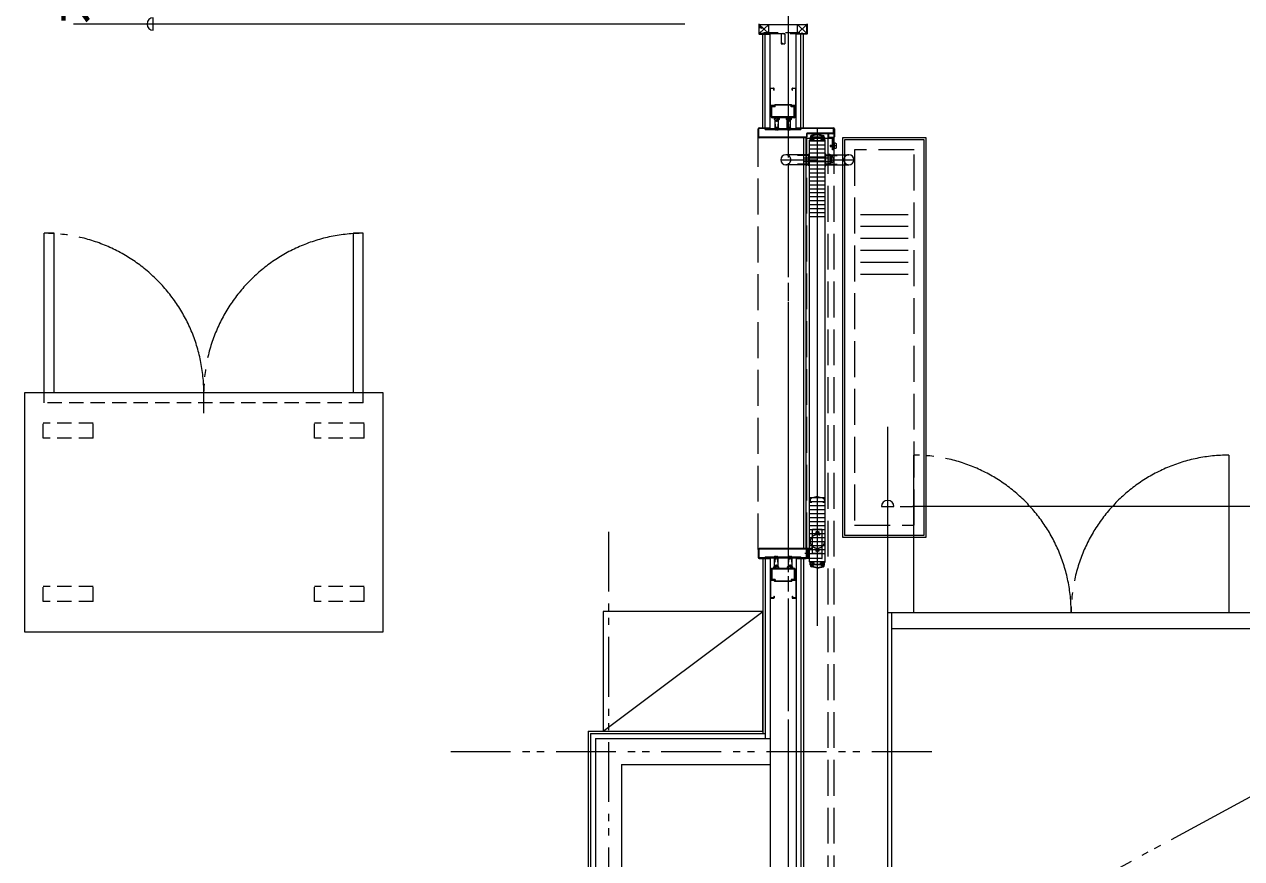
# Model space of a CAD drawing. Units: millimetres at full size. Extents: x -12803 to 120774, y -9413 to 101127.
# Drawn here: x 99159 to 102212, y 15708 to 17801 of the extents above; entities that cross this region are included whole.
import ezdxf
from ezdxf.enums import TextEntityAlignment as Align

# ---------------------------------------------------------------- set-up
doc = ezdxf.new("R2010")
doc.units = ezdxf.units.MM
doc.header["$LTSCALE"] = 30
for name, pattern in [('CHAIN2', [12, 9, -1, 1, -1]), ('DASHED1', [1.8, 1.2, -0.6]), ('DASHED3', [4, 3, -1]), ('DOUBLE_CHAIN1', [8.8, 5, -1, 0.6, -0.6, 0.6, -1]), ('LONG_DOUBLE_CHAIN', [21.8, 18, -1, 0.6, -0.6, 0.6, -1])]:
    doc.linetypes.add(name, pattern=pattern)
doc.layers.add('0-0_NoName', color=7, linetype='Continuous')
for name, color, linetype, lineweight in [('0-4_AIHO33-厨房機器隠れ線', 7, 'DASHED1', 15), ('0-5_AIHO47-厨房機器アウトライン', 7, 'Continuous', 15), ('0-6_AIHO30-厨房機器LL', 7, 'Continuous', 15), ('0-A_AIHO34-移動式板金', 7, 'Continuous', 15), ('0-B_AIHO37-移動式板金隠れ線', 7, 'DASHED1', 15), ('1-1_AIHO20-排水溝', 7, 'Continuous', 15), ('1-3_AIHO15-壁開口寸法・コメント', 7, 'Continuous', 15), ('1-4_AIHO14-建築備品', 7, 'Continuous', 15), ('2-2_間仕切り芯', 7, 'DOUBLE_CHAIN1', 15), ('2-3_間仕切り', 7, 'Continuous', 15), ('2-A_建具', 7, 'Continuous', 15), ('2-B_金物', 7, 'Continuous', 15), ('3-2_AIHO08-壁芯', 7, 'CHAIN2', 15), ('3-3_AIHO30-厨房機器', 7, 'Continuous', 15), ('3-4_AIHO31-厨房機器中心線', 7, 'CHAIN2', 15), ('3-7_AIHO32-厨房機器補助線', 7, 'LONG_DOUBLE_CHAIN', 15)]:
    doc.layers.add(name, color=color, linetype=linetype, lineweight=lineweight)
doc.styles.add('ＭＳ ゴシック', font='')
doc.styles.get('ＭＳ ゴシック').set_extended_font_data('MS Gothic')

# ---------------------------------------------------------------- blocks, each defined once
blk = doc.blocks.new('グループ部品-702')
at = {"layer": '1-3_AIHO15-壁開口寸法・コメント'}
for p, q in [((99482.58, 19587.04), (99482.58, 19555.79)), ((99482.58, 19540.16), (99482.58, 19508.91))]:
    blk.add_line(p, q, dxfattribs=at)
blk.add_arc((99482.58, 19571.41), 15.62, 270, 90, dxfattribs=at)
blk = doc.blocks.new('グループ部品-703')
at = {"layer": '1-3_AIHO15-壁開口寸法・コメント'}
for p, q in [((99482.58, 17832.66), (99482.58, 17863.91)), ((99482.58, 17785.79), (99482.58, 17817.04))]:
    blk.add_line(p, q, dxfattribs=at)
blk.add_arc((99482.58, 17801.41), 15.62, 90, 270, dxfattribs=at)
blk = doc.blocks.new('グループ部品-704')
at = {"layer": '1-3_AIHO15-壁開口寸法・コメント'}
for p, q in [((100815.36, 19571.41), (99282.58, 19571.41)), ((99482.58, 19508.91), (99482.58, 17863.91)), ((100815.36, 17801.41), (99282.58, 17801.41))]:
    blk.add_line(p, q, dxfattribs=at)
for name in ['グループ部品-702', 'グループ部品-703']:
    blk.add_blockref(name, (0, 0), dxfattribs=at)
at = {"layer": '1-3_AIHO15-壁開口寸法・コメント', "style": 'ＭＳ ゴシック', "width": 1.15}
blk.add_text('有効開口W1770×H1910', height=113.2, rotation=90, dxfattribs=at).set_placement((99395.74, 17798.38), align=Align.BOTTOM_LEFT)
blk = doc.blocks.new('グループ部品-706')
at = {"layer": '1-3_AIHO15-壁開口寸法・コメント'}
for p, q in [((101308.73, 16590.72), (101339.98, 16590.72)), ((101355.61, 16590.72), (101386.86, 16590.72))]:
    blk.add_line(p, q, dxfattribs=at)
blk.add_arc((101324.36, 16590.72), 15.62, 0, 180, dxfattribs=at)
blk = doc.blocks.new('グループ部品-707')
at = {"layer": '1-3_AIHO15-壁開口寸法・コメント'}
for p, q in [((101324.36, 15719.91), (101324.36, 16790.72)), ((106551.86, 16590.72), (101386.86, 16590.72))]:
    blk.add_line(p, q, dxfattribs=at)
blk.add_blockref('グループ部品-706', (0, 0), dxfattribs=at)
blk = doc.blocks.new('グループ部品-732')
at = {"layer": '0-4_AIHO33-厨房機器隠れ線'}
for p, q in [((99209.36, 16851.41), (99209.36, 16876.41)), ((100009.36, 16851.41), (99209.36, 16851.41)), ((100009.36, 16851.41), (100009.36, 16876.41))]:
    blk.add_line(p, q, dxfattribs=at)
at = {"layer": '0-5_AIHO47-厨房機器アウトライン'}
blk.add_lwpolyline([(101334.36, 16324.91), (103084.36, 16324.91), (103084.36, 15374.91), (101334.36, 15374.91)], close=True, dxfattribs=at)
at = {"layer": '0-6_AIHO30-厨房機器LL'}
blk.add_line((101334.36, 16284.91), (103084.36, 16284.91), dxfattribs=at)
at = {"layer": '0-A_AIHO34-移動式板金'}
blk.add_lwpolyline([(100059.36, 16876.41), (99159.36, 16876.41), (99159.36, 16276.41), (100059.36, 16276.41)], close=True, dxfattribs=at)
at = {"layer": '0-B_AIHO37-移動式板金隠れ線'}
for p, q in [((99331.86, 16800.41), (99206.86, 16800.41)), ((99206.86, 16762.41), (99206.86, 16800.41)), ((99331.86, 16762.41), (99331.86, 16800.41)), ((100011.86, 16800.41), (99886.86, 16800.41)), ((99886.86, 16762.41), (99886.86, 16800.41)), ((100011.86, 16762.41), (100011.86, 16800.41)), ((99331.86, 16762.41), (99206.86, 16762.41)), ((100011.86, 16762.41), (99886.86, 16762.41)), ((99331.86, 16390.41), (99206.86, 16390.41)), ((99206.86, 16352.41), (99206.86, 16390.41)), ((99331.86, 16352.41), (99331.86, 16390.41)), ((100011.86, 16390.41), (99886.86, 16390.41)), ((99886.86, 16352.41), (99886.86, 16390.41)), ((100011.86, 16352.41), (100011.86, 16390.41)), ((99331.86, 16352.41), (99206.86, 16352.41)), ((100011.86, 16352.41), (99886.86, 16352.41))]:
    blk.add_line(p, q, dxfattribs=at)
at = {"layer": '1-1_AIHO20-排水溝'}
blk.add_lwpolyline([(106614.36, 15374.91), (101324.36, 15374.91), (101324.36, 16324.91), (106614.36, 16324.91)], close=True, dxfattribs=at)
at = {"layer": '1-4_AIHO14-建築備品'}
blk.add_line((100610.86, 16027.41), (101010.86, 16327.41), dxfattribs=at)
blk.add_lwpolyline([(100610.86, 16027.41), (101010.86, 16027.41), (101010.86, 16327.41), (100610.86, 16327.41)], close=True, dxfattribs=at)
at = {"layer": '2-2_間仕切り芯'}
for p, q in [((101074.36, 20799.98), (101074.36, 11296.44)), ((100624.36, 16527.86), (100624.36, 14229.89)), ((100228.63, 15976.41), (101454.12, 15976.41))]:
    blk.add_line(p, q, dxfattribs=at)
at = {"layer": '2-3_間仕切り'}
for p, q in [((101010.86, 17540.91), (101010.86, 17776.41)), ((101016.86, 17540.91), (101016.86, 17776.41)), ((101029.36, 17540.91), (101029.36, 17776.41)), ((101094.36, 17540.91), (101094.36, 17776.41)), ((101106.86, 17540.91), (101106.86, 17776.41)), ((101112.86, 17540.91), (101112.86, 17776.41)), ((101010.86, 16460.91), (101010.86, 16021.41)), ((101016.86, 16460.91), (101016.86, 16008.91)), ((101029.36, 16460.91), (101029.36, 15503.91)), ((101094.36, 16460.91), (101094.36, 15535.91)), ((101106.86, 16460.91), (101106.86, 15535.91)), ((101112.86, 16460.91), (101112.86, 15535.91)), ((100573.36, 16027.41), (100573.36, 14725.41)), ((100573.36, 16027.41), (101010.86, 16027.41)), ((100579.36, 16021.41), (101016.86, 16021.41)), ((100591.86, 16008.91), (100591.86, 14743.91)), ((100591.86, 16008.91), (101029.36, 16008.91)), ((100656.86, 15943.91), (100656.86, 14808.91)), ((100656.86, 15943.91), (101029.36, 15943.91))]:
    blk.add_line(p, q, dxfattribs=at)
blk.add_lwpolyline([(100579.36, 16021.41), (100579.36, 14731.41), (101016.86, 14731.41)], dxfattribs=at)
at = {"layer": '2-A_建具'}
for p, q in [((101000.86, 17799.91), (101000.86, 17777.91)), ((101121.36, 17777.91), (101121.36, 17799.91)), ((101122.86, 17777.91), (101122.86, 17799.91)), ((101009.69, 17789.84), (101001.94, 17792.15)), ((101025.86, 17777.91), (101002.36, 17777.91)), ((101002.36, 17776.41), (101029.36, 17776.41)), ((101009.69, 17789.84), (101003.64, 17795.57)), ((101025.86, 17776.41), (101025.86, 17777.91)), ((101057.36, 17777.21), (101057.36, 17752.1)), ((101066.36, 17777.18), (101066.36, 17752.1)), ((101121.36, 17776.41), (101094.36, 17776.41)), ((101097.86, 17777.91), (101121.36, 17777.91)), ((101097.86, 17776.41), (101097.86, 17777.91)), ((101029.36, 17597.11), (101029.36, 17639.71)), ((101030.16, 17596.71), (101030.16, 17640.11)), ((101038.56, 17640.11), (101030.16, 17640.11)), ((101030.56, 17640.91), (101038.16, 17640.91)), ((101038.56, 17635.91), (101038.56, 17640.11)), ((101038.56, 17635.91), (101039.36, 17635.91)), ((101039.36, 17635.91), (101039.36, 17639.71)), ((101084.36, 17635.91), (101084.36, 17639.71)), ((101084.36, 17635.91), (101085.16, 17635.91)), ((101093.56, 17640.11), (101085.16, 17640.11)), ((101085.16, 17635.91), (101085.16, 17640.11)), ((101085.56, 17640.91), (101093.16, 17640.91)), ((101093.56, 17596.71), (101093.56, 17640.11)), ((101094.36, 17597.11), (101094.36, 17639.71)), ((101039.02, 17596.71), (101030.16, 17596.71)), ((101030.56, 17595.91), (101041.86, 17595.91)), ((101031.86, 17568.31), (101031.86, 17593.51)), ((101034.16, 17568.21), (101034.16, 17593.61)), ((101041.86, 17593.61), (101034.16, 17593.61)), ((101039.02, 17596.71), (101041.02, 17598.71)), ((101039.71, 17596.26), (101041.36, 17597.91)), ((101082.69, 17598.71), (101041.02, 17598.71)), ((101082.36, 17597.91), (101041.36, 17597.91)), ((101041.86, 17593.61), (101041.86, 17595.91)), ((101081.86, 17595.91), (101093.16, 17595.91)), ((101081.86, 17593.61), (101081.86, 17595.91)), ((101089.56, 17593.61), (101081.86, 17593.61)), ((101082.36, 17597.91), (101084, 17596.26)), ((101082.69, 17598.71), (101084.69, 17596.71)), ((101093.56, 17596.71), (101084.69, 17596.71)), ((101089.56, 17568.21), (101089.56, 17593.61)), ((101091.86, 17568.31), (101091.86, 17593.51)), ((101089.56, 17568.21), (101034.16, 17568.21)), ((101089.46, 17565.91), (101034.26, 17565.91)), ((101041.86, 17537.41), (101041.86, 17561.41)), ((101049.22, 17564.88), (101042.89, 17558.54)), ((101050.64, 17563.46), (101044.49, 17557.31)), ((101050.86, 17537.41), (101050.86, 17561.41)), ((101071.86, 17537.41), (101071.86, 17561.41)), ((101079.22, 17564.88), (101072.89, 17558.54)), ((101080.64, 17563.46), (101074.49, 17557.31)), ((101080.86, 17537.41), (101080.86, 17561.41)), ((100999.86, 17518.31), (100999.86, 17538.51)), ((101019.86, 17539.31), (101001.46, 17539.31)), ((101001.46, 17517.51), (101001.46, 17539.31)), ((101002.26, 17540.91), (101028.36, 17540.91)), ((101016.86, 17537.01), (101016.86, 17539.31)), ((101019.86, 17539.31), (101019.86, 17540.91)), ((101042.86, 17536.26), (101042.86, 17550.11)), ((101044.36, 17535.92), (101044.36, 17543.67)), ((101048.36, 17538.9), (101048.36, 17543.67)), ((101049.86, 17538.57), (101049.86, 17550.11)), ((101072.86, 17536.26), (101072.86, 17550.11)), ((101074.36, 17535.92), (101074.36, 17543.67)), ((101078.36, 17538.9), (101078.36, 17543.67)), ((101079.86, 17538.57), (101079.86, 17550.11)), ((101095.36, 17540.91), (101188.46, 17540.91)), ((101103.86, 17540.91), (101103.86, 17539.31)), ((101189.26, 17539.31), (101103.86, 17539.31)), ((101106.86, 17539.31), (101106.86, 17537.01)), ((101120.26, 17525.11), (101120.26, 17517.51)), ((101186.86, 17525.91), (101121.86, 17525.91)), ((101121.86, 17525.91), (101121.86, 17518.31)), ((101187.66, 17527.51), (101122.66, 17527.51)), ((101147.31, 17525.84), (101133.5, 17521.94)), ((101147.31, 17524.28), (101133.91, 17520.49)), ((101147.86, 16292), (101147.86, 17540.91)), ((101148.4, 17525.84), (101162.21, 17521.94)), ((101148.4, 17524.28), (101161.81, 17520.49)), ((101173.86, 17525.91), (101173.86, 17518.31)), ((101175.46, 17525.91), (101175.46, 17517.51)), ((101187.66, 17538.31), (101187.66, 17527.51)), ((101189.26, 17538.31), (101187.66, 17538.31)), ((101189.26, 17539.31), (101189.26, 17517.51)), ((101190.86, 17538.51), (101190.86, 17518.31)), ((101120.26, 17517.51), (101001.46, 17517.51)), ((101119.46, 17515.91), (101002.26, 17515.91)), ((101113.86, 16485.91), (101113.86, 17515.91)), ((101119.86, 16485.91), (101119.86, 17515.91)), ((101127.86, 16452.21), (101127.86, 17509.61)), ((101128.46, 17509.91), (101135.36, 17509.91)), ((101128.46, 16451.91), (101128.46, 17509.91)), ((101128.46, 17508.41), (101167.26, 17508.41)), ((101128.46, 17498.41), (101167.26, 17498.41)), ((101128.61, 17509.41), (101128.61, 17508.91)), ((101128.76, 17510.51), (101135.36, 17510.51)), ((101129.86, 17517.13), (101129.86, 17510.91)), ((101129.86, 17510.91), (101133.86, 17510.91)), ((101131.06, 17514.91), (101131.06, 17512.11)), ((101131.06, 17512.11), (101133.86, 17512.11)), ((101131.36, 17518.41), (101137.86, 17518.41)), ((101131.36, 17516.91), (101133.86, 17516.91)), ((101133.61, 17509.91), (101133.61, 17509.41)), ((101133.61, 17509.41), (101136.36, 17509.41)), ((101133.86, 17512.26), (101133.86, 17515.41)), ((101133.86, 17512.11), (101133.86, 17510.91)), ((101134.7, 17511.27), (101136.36, 17510.91)), ((101134.86, 17512.26), (101136.96, 17511.8)), ((101135.11, 17514.21), (101135.11, 17512.91)), ((101135.36, 17510.51), (101135.36, 17509.91)), ((101135.61, 17514.71), (101138.11, 17514.71)), ((101135.61, 17512.41), (101140.11, 17512.41)), ((101136.36, 17510.91), (101136.36, 17509.41)), ((101137.36, 17511.31), (101137.36, 17509.41)), ((101137.36, 17509.41), (101158.36, 17509.41)), ((101137.86, 17518.41), (101137.86, 17517.41)), ((101157.86, 17517.41), (101137.86, 17517.41)), ((101138.11, 17515.91), (101138.11, 17514.71)), ((101140.11, 17515.91), (101140.11, 17512.41)), ((101155.61, 17515.91), (101140.11, 17515.91)), ((101155.61, 17515.91), (101155.61, 17512.41)), ((101160.11, 17512.41), (101155.61, 17512.41)), ((101161.86, 17515.91), (101157.61, 17515.91)), ((101157.61, 17515.91), (101157.61, 17514.71)), ((101160.11, 17514.71), (101157.61, 17514.71)), ((101164.36, 17518.41), (101157.86, 17518.41)), ((101157.86, 17518.41), (101157.86, 17517.41)), ((101158.36, 17511.31), (101158.36, 17509.41)), ((101160.86, 17512.26), (101158.75, 17511.8)), ((101161.02, 17511.27), (101159.36, 17510.91)), ((101159.36, 17510.91), (101159.36, 17509.41)), ((101160.36, 17510.51), (101160.36, 17509.91)), ((101160.36, 17510.51), (101166.96, 17510.51)), ((101160.36, 17509.91), (101167.26, 17509.91)), ((101160.61, 17514.21), (101160.61, 17512.91)), ((101164.36, 17516.91), (101161.86, 17516.91)), ((101161.86, 17516.91), (101161.86, 17515.91)), ((101161.86, 17512.26), (101161.86, 17515.41)), ((101161.86, 17512.11), (101161.86, 17510.91)), ((101164.66, 17512.11), (101161.86, 17512.11)), ((101165.86, 17510.91), (101161.86, 17510.91)), ((101164.66, 17514.91), (101164.66, 17512.11)), ((101165.86, 17517.13), (101165.86, 17510.91)), ((101167.11, 17509.41), (101167.11, 17508.91)), ((101167.26, 16451.91), (101167.26, 17509.91)), ((101167.86, 16452.21), (101167.86, 17509.61)), ((101175.46, 17517.51), (101189.26, 17517.51)), ((101176.26, 17515.91), (101188.46, 17515.91)), ((101126.36, 17473.41), (101068.86, 17473.41)), ((101126.36, 17445.91), (101126.36, 17475.91)), ((101127.86, 17475.91), (101126.36, 17475.91)), ((101127.86, 17445.91), (101127.86, 17475.91)), ((101128.46, 17488.41), (101167.26, 17488.41)), ((101128.46, 17478.41), (101167.26, 17478.41)), ((101128.46, 17468.41), (101167.26, 17468.41)), ((101167.86, 17475.91), (101169.36, 17475.91)), ((101167.86, 17445.91), (101167.86, 17475.91)), ((101169.36, 17445.91), (101169.36, 17475.91)), ((101169.36, 17473.41), (101226.86, 17473.41)), ((101126.36, 17448.41), (101068.86, 17448.41)), ((101127.86, 17445.91), (101126.36, 17445.91)), ((101128.46, 17458.41), (101167.26, 17458.41)), ((101128.46, 17448.41), (101167.26, 17448.41)), ((101128.46, 17438.41), (101167.26, 17438.41)), ((101167.86, 17445.91), (101169.36, 17445.91)), ((101169.36, 17448.41), (101226.86, 17448.41)), ((101128.46, 17428.41), (101167.26, 17428.41)), ((101128.46, 17418.41), (101167.26, 17418.41)), ((101128.46, 17408.41), (101167.26, 17408.41)), ((101128.46, 17398.41), (101167.26, 17398.41)), ((101128.46, 17388.41), (101167.26, 17388.41)), ((101128.46, 17378.41), (101167.26, 17378.41)), ((101128.46, 17368.41), (101167.26, 17368.41)), ((101128.46, 17358.41), (101167.26, 17358.41)), ((101128.46, 17348.41), (101167.26, 17348.41)), ((101128.46, 17338.41), (101167.26, 17338.41)), ((101128.46, 17328.41), (101167.26, 17328.41)), ((101128.46, 17318.41), (101167.26, 17318.41)), ((101128.46, 16613.41), (101167.26, 16613.41)), ((101128.46, 16603.41), (101167.26, 16603.41)), ((101128.46, 16593.41), (101167.26, 16593.41)), ((101128.46, 16583.41), (101167.26, 16583.41)), ((101128.46, 16573.41), (101167.26, 16573.41)), ((101128.46, 16563.41), (101167.26, 16563.41)), ((101128.46, 16553.41), (101167.26, 16553.41)), ((101121.86, 16487.51), (101121.86, 16516.91)), ((101127.86, 16487.51), (101127.86, 16516.91)), ((101128.46, 16543.41), (101167.26, 16543.41)), ((101128.46, 16533.41), (101167.26, 16533.41)), ((101128.46, 16523.41), (101167.26, 16523.41)), ((101167.86, 16487.51), (101167.86, 16516.91)), ((100999.86, 16483.51), (100999.86, 16463.31)), ((101120.26, 16484.31), (101001.46, 16484.31)), ((101001.46, 16484.31), (101001.46, 16462.51)), ((101119.46, 16485.91), (101002.26, 16485.91)), ((101120.26, 16462.51), (101120.26, 16484.31)), ((101121.86, 16460.91), (101121.86, 16485.91)), ((101127.86, 16485.91), (101121.86, 16485.91)), ((101121.86, 16463.31), (101121.86, 16483.51)), ((101125.06, 16460.91), (101125.06, 16485.91)), ((101128.46, 16513.41), (101167.26, 16513.41)), ((101128.46, 16503.41), (101167.26, 16503.41)), ((101128.46, 16493.41), (101167.26, 16493.41)), ((101019.86, 16462.51), (101001.46, 16462.51)), ((101002.26, 16460.91), (101029.36, 16460.91)), ((101016.86, 16464.81), (101016.86, 16462.51)), ((101019.86, 16462.51), (101019.86, 16460.91)), ((101039.86, 16464.41), (101039.86, 16440.41)), ((101040.86, 16463.26), (101040.86, 16451.71)), ((101042.36, 16462.92), (101042.36, 16458.15)), ((101046.36, 16465.9), (101046.36, 16458.15)), ((101047.86, 16465.57), (101047.86, 16451.71)), ((101048.86, 16464.41), (101048.86, 16440.41)), ((101074.86, 16464.41), (101074.86, 16440.41)), ((101075.86, 16465.57), (101075.86, 16451.71)), ((101077.36, 16465.9), (101077.36, 16458.15)), ((101081.36, 16462.92), (101081.36, 16458.15)), ((101082.86, 16463.26), (101082.86, 16451.71)), ((101083.86, 16464.41), (101083.86, 16440.41)), ((101095.36, 16460.91), (101119.46, 16460.91)), ((101103.86, 16460.91), (101103.86, 16462.51)), ((101120.26, 16462.51), (101103.86, 16462.51)), ((101106.86, 16462.51), (101106.86, 16464.81)), ((101127.86, 16460.91), (101121.86, 16460.91)), ((101128.46, 16483.41), (101167.26, 16483.41)), ((101128.46, 16473.41), (101167.26, 16473.41)), ((101128.46, 16453.41), (101167.26, 16453.41)), ((101031.86, 16433.51), (101031.86, 16408.31)), ((101034.16, 16433.61), (101034.16, 16408.21)), ((101089.56, 16433.61), (101034.16, 16433.61)), ((101089.46, 16435.91), (101034.26, 16435.91)), ((101040.26, 16438.54), (101046.22, 16444.51)), ((101041.49, 16436.94), (101047.82, 16443.28)), ((101082.22, 16436.94), (101075.89, 16443.28)), ((101083.45, 16438.54), (101077.49, 16444.51)), ((101089.56, 16433.61), (101089.56, 16408.21)), ((101091.86, 16433.51), (101091.86, 16408.31)), ((101128.46, 16451.91), (101135.36, 16451.91)), ((101128.61, 16452.41), (101128.61, 16452.91)), ((101128.76, 16451.31), (101135.36, 16451.31)), ((101129.86, 16450.91), (101133.86, 16450.91)), ((101129.86, 16444.69), (101129.86, 16450.91)), ((101131.06, 16449.71), (101133.86, 16449.71)), ((101131.06, 16446.91), (101131.06, 16449.71)), ((101131.36, 16444.91), (101133.86, 16444.91)), ((101131.36, 16443.41), (101137.86, 16443.41)), ((101147.31, 16435.99), (101133.5, 16439.88)), ((101133.86, 16449.71), (101133.86, 16450.91)), ((101133.86, 16449.56), (101133.86, 16446.41)), ((101133.86, 16445.91), (101138.11, 16445.91)), ((101133.86, 16444.91), (101133.86, 16445.91)), ((101147.31, 16437.54), (101133.91, 16441.33)), ((101134.7, 16450.55), (101136.36, 16450.91)), ((101134.86, 16449.56), (101136.96, 16450.02)), ((101135.11, 16447.61), (101135.11, 16448.91)), ((101135.36, 16451.31), (101135.36, 16451.91)), ((101135.61, 16449.41), (101140.11, 16449.41)), ((101135.61, 16447.11), (101138.11, 16447.11)), ((101136.36, 16450.91), (101136.36, 16452.41)), ((101137.36, 16450.51), (101137.36, 16452.41)), ((101158.36, 16452.41), (101137.36, 16452.41)), ((101137.86, 16443.41), (101137.86, 16444.41)), ((101157.86, 16444.41), (101137.86, 16444.41)), ((101138.11, 16445.91), (101138.11, 16447.11)), ((101140.11, 16445.91), (101140.11, 16449.41)), ((101155.61, 16445.91), (101140.11, 16445.91)), ((101148.4, 16437.54), (101161.81, 16441.33)), ((101148.4, 16435.99), (101162.21, 16439.88)), ((101155.61, 16445.91), (101155.61, 16449.41)), ((101160.11, 16449.41), (101155.61, 16449.41)), ((101157.61, 16445.91), (101157.61, 16447.11)), ((101160.11, 16447.11), (101157.61, 16447.11)), ((101161.86, 16445.91), (101157.61, 16445.91)), ((101157.86, 16443.41), (101157.86, 16444.41)), ((101164.36, 16443.41), (101157.86, 16443.41)), ((101158.36, 16450.51), (101158.36, 16452.41)), ((101160.86, 16449.56), (101158.75, 16450.02)), ((101162.11, 16452.41), (101159.36, 16452.41)), ((101159.36, 16450.91), (101159.36, 16452.41)), ((101161.02, 16450.55), (101159.36, 16450.91)), ((101160.36, 16451.31), (101166.96, 16451.31)), ((101160.61, 16447.61), (101160.61, 16448.91)), ((101165.86, 16450.91), (101161.86, 16450.91)), ((101161.86, 16449.71), (101161.86, 16450.91)), ((101164.66, 16449.71), (101161.86, 16449.71)), ((101161.86, 16449.56), (101161.86, 16446.41)), ((101161.86, 16444.91), (101161.86, 16445.91)), ((101164.36, 16444.91), (101161.86, 16444.91)), ((101162.11, 16451.91), (101162.11, 16452.41)), ((101164.66, 16446.91), (101164.66, 16449.71)), ((101165.86, 16444.69), (101165.86, 16450.91)), ((101167.11, 16452.41), (101167.11, 16452.91)), ((101029.36, 16404.71), (101029.36, 16362.11)), ((101030.16, 16405.11), (101030.16, 16361.71)), ((101039.02, 16405.11), (101030.16, 16405.11)), ((101041.86, 16405.91), (101030.56, 16405.91)), ((101041.86, 16408.21), (101034.16, 16408.21)), ((101039.02, 16405.11), (101041.02, 16403.11)), ((101039.71, 16405.56), (101041.36, 16403.91)), ((101082.69, 16403.11), (101041.02, 16403.11)), ((101082.36, 16403.91), (101041.36, 16403.91)), ((101041.86, 16408.21), (101041.86, 16405.91)), ((101081.86, 16408.21), (101081.86, 16405.91)), ((101089.56, 16408.21), (101081.86, 16408.21)), ((101093.16, 16405.91), (101081.86, 16405.91)), ((101082.36, 16403.91), (101084, 16405.56)), ((101082.69, 16403.11), (101084.69, 16405.11)), ((101093.56, 16405.11), (101084.69, 16405.11)), ((101093.56, 16405.11), (101093.56, 16361.71)), ((101094.36, 16404.71), (101094.36, 16362.11)), ((101038.56, 16361.71), (101030.16, 16361.71)), ((101038.56, 16365.91), (101038.56, 16361.71)), ((101038.56, 16365.91), (101039.36, 16365.91)), ((101039.36, 16365.91), (101039.36, 16362.11)), ((101084.36, 16365.91), (101084.36, 16362.11)), ((101084.36, 16365.91), (101085.16, 16365.91)), ((101085.16, 16365.91), (101085.16, 16361.71)), ((101093.56, 16361.71), (101085.16, 16361.71)), ((101030.56, 16360.91), (101038.16, 16360.91)), ((101085.56, 16360.91), (101093.16, 16360.91))]:
    blk.add_line(p, q, dxfattribs=at)
at = {"layer": '2-A_建具', "linetype": 'DOUBLE_CHAIN1'}
for p, q in [((101025.86, 17777.91), (101002.36, 17799.91)), ((101002.36, 17777.91), (101025.86, 17799.91)), ((101025.86, 17777.91), (101025.86, 17799.91)), ((101097.86, 17777.91), (101097.86, 17799.91)), ((101121.36, 17777.91), (101097.86, 17799.91)), ((101097.86, 17777.91), (101121.36, 17799.91))]:
    blk.add_line(p, q, dxfattribs=at)
at = {"layer": '2-A_建具', "linetype": 'DASHED1'}
for p, q in [((101013.86, 17780.21), (101013.86, 17777.91)), ((101013.86, 17780.21), (101109.86, 17780.21)), ((101025.86, 17777.91), (101097.86, 17777.91)), ((101109.86, 17777.91), (101109.86, 17780.21))]:
    blk.add_line(p, q, dxfattribs=at)
at = {"layer": '2-A_建具', "linetype": 'DASHED3'}
for p, q in [((101016.86, 17539.31), (101106.86, 17539.31)), ((101016.86, 17537.01), (101106.86, 17537.01)), ((100999.86, 16483.51), (100999.86, 17518.31)), ((101121.86, 16485.91), (101121.86, 17518.31)), ((101121.86, 17515.41), (101188.86, 17515.41)), ((101173.86, 17515.41), (101173.86, 15535.91)), ((101185.26, 17515.91), (101174.66, 17515.91)), ((101174.66, 17514.31), (101174.66, 17515.91)), ((101179.66, 17497.51), (101180.06, 17497.91)), ((101194.66, 17495.91), (101179.66, 17495.91)), ((101180.06, 17497.91), (101188.86, 17497.91)), ((101180.06, 17493.91), (101188.86, 17493.91)), ((101187.66, 17485.91), (101187.66, 17513.51)), ((101188.86, 17515.41), (101188.86, 15535.91)), ((101189.66, 17500.91), (101188.86, 17500.91)), ((101189.66, 17490.91), (101188.86, 17490.91)), ((101189.66, 17501.91), (101190.16, 17502.41)), ((101189.66, 17501.91), (101189.66, 17489.91)), ((101193.66, 17502.41), (101190.16, 17502.41)), ((101193.66, 17502.41), (101194.66, 17501.41)), ((101194.66, 17501.41), (101194.66, 17490.41)), ((101055.36, 17460.91), (101240.36, 17460.91)), ((101126.36, 17471.91), (101098.49, 17471.91)), ((101180.86, 17464.91), (101114.14, 17464.91)), ((101169.36, 17471.91), (101197.22, 17471.91)), ((101169.36, 17471.41), (101179.86, 17471.41)), ((101180.86, 17473.21), (101173.86, 17473.21)), ((101173.86, 17473.21), (101175.86, 17471.21)), ((101175.86, 17471.21), (101175.86, 17468.83)), ((101177.36, 17468.83), (101177.36, 17474.01)), ((101180.86, 17473.21), (101178.86, 17471.21)), ((101178.86, 17471.21), (101178.86, 17468.83)), ((101180.86, 17473.21), (101180.86, 17473.41)), ((101180.86, 17451.41), (101180.86, 17470.41)), ((101180.86, 17467.91), (101184.51, 17467.91)), ((101182.86, 17467.91), (101182.86, 17453.91)), ((101187.66, 17485.91), (101186.06, 17485.91)), ((101189.66, 17489.91), (101190.16, 17489.41)), ((101193.66, 17489.41), (101190.16, 17489.41)), ((101194.66, 17490.41), (101193.66, 17489.41)), ((101126.36, 17449.91), (101098.49, 17449.91)), ((101114.14, 17456.91), (101180.86, 17456.91)), ((101169.36, 17450.41), (101179.86, 17450.41)), ((101169.36, 17449.91), (101197.22, 17449.91)), ((101173.86, 17448.61), (101175.86, 17450.61)), ((101180.86, 17448.61), (101173.86, 17448.61)), ((101175.86, 17450.61), (101175.86, 17452.99)), ((101177.36, 17447.81), (101177.36, 17452.99)), ((101178.86, 17450.61), (101178.86, 17452.99)), ((101180.86, 17448.61), (101178.86, 17450.61)), ((101180.86, 17453.91), (101184.51, 17453.91)), ((101180.86, 17448.61), (101180.86, 17448.41)), ((101129.86, 16607.13), (101129.86, 16600.91)), ((101147.58, 16615.91), (101133.5, 16611.94)), ((101147.58, 16615.91), (101148.13, 16615.91)), ((101148.13, 16615.91), (101162.21, 16611.94)), ((101165.86, 16607.13), (101165.86, 16600.91)), ((101133.86, 16600.91), (101129.86, 16600.91)), ((101165.86, 16600.91), (101161.86, 16600.91)), ((101135.36, 16473.41), (101135.36, 16533.41)), ((101160.36, 16533.41), (101135.36, 16533.41)), ((101152.86, 16525.91), (101142.86, 16525.91)), ((101147.86, 16475.91), (101147.86, 16530.81)), ((101160.36, 16461.91), (101160.36, 16533.41)), ((101130.36, 16485.91), (101127.86, 16485.91)), ((101016.86, 16464.81), (101106.86, 16464.81)), ((101016.86, 16462.51), (101106.86, 16462.51)), ((101129.36, 16473.41), (101116.86, 16473.41)), ((101121.86, 16475.66), (101123.06, 16475.66)), ((101121.86, 16471.16), (101123.06, 16471.16)), ((101125.06, 16477.66), (101123.06, 16475.66)), ((101123.06, 16475.66), (101123.06, 16471.16)), ((101125.06, 16469.16), (101123.06, 16471.16)), ((101159.36, 16460.91), (101127.86, 16460.91)), ((101160.36, 16473.41), (101135.36, 16473.41)), ((101142.86, 16480.91), (101152.86, 16480.91))]:
    blk.add_line(p, q, dxfattribs=at)
at = {"layer": '2-A_建具'}
for points in [[(101002.36, 17777.91), (101002.36, 17799.91), (101121.36, 17799.91)], [(101131.36, 17518.41), (101131.36, 17515.91), (101131.06, 17514.91)], [(101133.86, 17516.91), (101133.86, 17515.91), (101138.11, 17515.91)], [(101136.36, 17514.91), (101134.86, 17514.91), (101134.86, 17512.26)], [(101148.16, 17508.41), (101147.86, 17508.71), (101147.56, 17508.41)], [(101159.36, 17514.91), (101160.86, 17514.91), (101160.86, 17512.26)], [(101162.11, 17509.91), (101162.11, 17509.41), (101159.36, 17509.41)], [(101164.36, 17518.41), (101164.36, 17515.91), (101164.66, 17514.91)], [(101131.36, 16443.41), (101131.36, 16445.91), (101131.06, 16446.91)], [(101133.61, 16451.91), (101133.61, 16452.41), (101136.36, 16452.41)], [(101136.36, 16446.91), (101134.86, 16446.91), (101134.86, 16449.56)], [(101159.36, 16446.91), (101160.86, 16446.91), (101160.86, 16449.56)], [(101160.36, 16451.31), (101160.36, 16451.91), (101167.26, 16451.91)], [(101164.36, 16443.41), (101164.36, 16445.91), (101164.66, 16446.91)]]:
    blk.add_lwpolyline(points, dxfattribs=at)
at = {"layer": '2-A_建具', "linetype": 'DASHED3'}
for points in [[(101186.06, 17485.91), (101186.06, 17514.31), (101174.66, 17514.31)], [(101179.66, 17497.51), (101179.66, 17494.31), (101180.06, 17493.91)]]:
    blk.add_lwpolyline(points, dxfattribs=at)
at = {"layer": '2-A_建具'}
for centre in [(101046.36, 17561.41), (101076.36, 17561.41), (101044.36, 16440.41), (101079.36, 16440.41)]:
    blk.add_circle(centre, 4.5, dxfattribs=at)
at = {"layer": '2-A_建具', "linetype": 'DASHED3'}
for centre, radius in [((101147.86, 16503.41), 17.5), ((101147.86, 16525.91), 3.25), ((101147.86, 16525.91), 3), ((101147.86, 16525.91), 2.5), ((101147.86, 16480.91), 3.25), ((101147.86, 16480.91), 3), ((101147.86, 16480.91), 2.5)]:
    blk.add_circle(centre, radius, dxfattribs=at)
at = {"layer": '2-A_建具'}
for centre, radius, start, end in [((101002.36, 17799.91), 1.5, 90, 180), ((101121.36, 17799.91), 1.5, 0, 90), ((101002.36, 17777.91), 1.5, 180, 270), ((101059.62, 17773.91), 4, 56.44506, 124.46284), ((101064.12, 17780.56), 4, 235.04935, 303.69007), ((101064.06, 17773.91), 4, 54.89155, 123.41658), ((101121.36, 17777.91), 1.5, 270, 0), ((101059.62, 17748.85), 4, 60.95939, 125.11325), ((101059.59, 17755.42), 4, 235.4867, 304.56888), ((101064.12, 17755.42), 4, 230.15098, 303.91291), ((101030.56, 17639.71), 1.2, 90, 180), ((101038.16, 17639.71), 1.2, 0, 90), ((101085.56, 17639.71), 1.2, 90, 180), ((101093.16, 17639.71), 1.2, 0, 90), ((101030.56, 17597.11), 1.2, 180, 270), ((101034.26, 17593.51), 2.4, 90, 180), ((101038.86, 17597.11), 1.2, 270, 315), ((101084.85, 17597.11), 1.2, 225, 270), ((101089.46, 17593.51), 2.4, 0, 90), ((101093.16, 17597.11), 1.2, 270, 0), ((101034.26, 17568.31), 2.4, 180, 270), ((101042.9, 17565.34), 4.02, 171.82006, 255.0162), ((101049.82, 17565.34), 4.02, 284.9838, 8.17994), ((101072.9, 17565.34), 4.02, 171.82006, 255.0162), ((101079.82, 17565.34), 4.02, 284.9838, 8.17994), ((101089.46, 17568.31), 2.4, 270, 0), ((101002.26, 17538.51), 2.4, 90, 180), ((101041.86, 17539.31), 1, 0, 180), ((101044.11, 17538.35), 2.44, 202.61986, 337.38014), ((101043.66, 17539.31), 1, 0, 154.15807), ((101045.46, 17539.31), 1, 0, 154.15807), ((101047.26, 17539.31), 1, 0, 154.15807), ((101048.61, 17536.47), 2.44, 22.61986, 157.38014), ((101048.61, 17538.35), 2.44, 202.61986, 337.38014), ((101049.06, 17539.31), 1, 0, 154.15807), ((101050.86, 17539.31), 1, 0, 154.15807), ((101071.86, 17539.31), 1, 0, 180), ((101074.11, 17538.35), 2.44, 202.61986, 337.38014), ((101073.66, 17539.31), 1, 0, 154.15807), ((101075.46, 17539.31), 1, 0, 154.15807), ((101077.26, 17539.31), 1, 0, 154.15807), ((101078.61, 17536.47), 2.44, 22.61986, 157.38014), ((101078.61, 17538.35), 2.44, 202.61986, 337.38014), ((101079.06, 17539.31), 1, 0, 154.15807), ((101080.86, 17539.31), 1, 0, 154.15807), ((101122.66, 17525.11), 2.4, 90, 180), ((101134.86, 17517.13), 5, 105.75454, 180), ((101147.86, 17523.91), 2, 74.24546, 105.75454), ((101147.86, 17522.35), 2, 74.24546, 105.75454), ((101160.86, 17517.13), 5, 0, 74.24546), ((101186.86, 17528.31), 2.4, 270, 0), ((101188.46, 17538.51), 2.4, 0, 90), ((101002.26, 17518.31), 2.4, 180, 270), ((101119.46, 17518.31), 2.4, 270, 0), ((101128.76, 17509.61), 0.9, 90, 180), ((101129.11, 17509.41), 0.5, 89.99996, 180.00004), ((101129.11, 17508.91), 0.5, 179.99996, 270.00004), ((101134.86, 17517.13), 3.5, 105.75454, 158.46771), ((101134.36, 17515.41), 0.5, 90, 180), ((101134.86, 17512.26), 1, 180, 260.78101), ((101135.61, 17514.21), 0.5, 90, 180), ((101135.61, 17512.91), 0.5, 180, 270), ((101136.36, 17515.41), 0.5, 0, 90), ((101136.36, 17515.41), 0.5, 270, 0), ((101136.86, 17511.31), 0.5, 0, 77.66927), ((101158.86, 17511.31), 0.5, 102.33073, 180), ((101159.36, 17515.41), 0.5, 90, 180), ((101159.36, 17515.41), 0.5, 180, 270), ((101160.11, 17514.21), 0.5, 0, 90), ((101160.11, 17512.91), 0.5, 270, 0), ((101160.86, 17512.26), 1, 279.21899, 0), ((101161.36, 17515.41), 0.5, 0, 90), ((101160.86, 17517.13), 3.5, 21.53229, 74.24546), ((101166.61, 17509.41), 0.5, 359.99996, 90.00004), ((101166.61, 17508.91), 0.5, 269.99996, 0.00004), ((101166.96, 17509.61), 0.9, 0, 90), ((101176.26, 17518.31), 2.4, 180, 270), ((101188.46, 17518.31), 2.4, 270, 0), ((101068.86, 17460.91), 12.5, 90, 270), ((101226.86, 17460.91), 12.5, 270, 90), ((101002.26, 16483.51), 2.4, 90, 180), ((101119.46, 16483.51), 2.4, 0, 90), ((101002.26, 16463.31), 2.4, 180, 270), ((101039.86, 16462.51), 1, 180, 334.15807), ((101042.11, 16463.47), 2.44, 22.61986, 157.38014), ((101042.11, 16465.35), 2.44, 202.61986, 337.38014), ((101041.66, 16462.51), 1, 180, 334.15807), ((101043.46, 16462.51), 1, 180, 334.15807), ((101045.26, 16462.51), 1, 180, 334.15807), ((101046.61, 16463.47), 2.44, 22.61986, 157.38014), ((101047.06, 16462.51), 1, 180, 334.15807), ((101048.86, 16462.51), 1, 180, 0), ((101074.86, 16462.51), 1, 180, 0), ((101077.11, 16463.47), 2.44, 22.61986, 157.38014), ((101076.66, 16462.51), 1, 205.84193, 0), ((101078.46, 16462.51), 1, 205.84193, 0), ((101081.61, 16463.47), 2.44, 22.61986, 157.38014), ((101081.61, 16465.35), 2.44, 202.61986, 337.38014), ((101080.26, 16462.51), 1, 205.84193, 0), ((101082.06, 16462.51), 1, 205.84193, 0), ((101083.86, 16462.51), 1, 205.84193, 0), ((101119.46, 16463.31), 2.4, 270, 0), ((101129.11, 16452.91), 0.5, 89.99996, 180.00004), ((101166.61, 16452.91), 0.5, 359.99996, 90.00004), ((101034.26, 16433.51), 2.4, 90, 180), ((101040.9, 16436.48), 4.02, 104.9838, 188.17994), ((101047.82, 16436.48), 4.02, 351.82006, 75.0162), ((101075.9, 16436.48), 4.02, 104.9838, 188.17994), ((101082.82, 16436.48), 4.02, 351.82006, 75.0162), ((101089.46, 16433.51), 2.4, 0, 90), ((101128.76, 16452.21), 0.9, 180, 270), ((101129.11, 16452.41), 0.5, 179.99996, 270.00004), ((101134.86, 16444.69), 5, 180, 254.24546), ((101134.86, 16444.69), 3.5, 201.53229, 254.24546), ((101134.86, 16449.56), 1, 99.21899, 180), ((101134.36, 16446.41), 0.5, 180, 270), ((101135.61, 16448.91), 0.5, 90, 180), ((101135.61, 16447.61), 0.5, 180, 270), ((101136.36, 16446.41), 0.5, 0, 90), ((101136.36, 16446.41), 0.5, 270, 0), ((101136.86, 16450.51), 0.5, 282.33073, 0), ((101147.86, 16439.47), 2, 254.24546, 285.75454), ((101147.86, 16437.91), 2, 254.24546, 285.75454), ((101158.86, 16450.51), 0.5, 180, 257.66927), ((101159.36, 16446.41), 0.5, 90, 180), ((101159.36, 16446.41), 0.5, 180, 270), ((101160.11, 16448.91), 0.5, 0, 90), ((101160.11, 16447.61), 0.5, 270, 0), ((101160.86, 16449.56), 1, 0, 80.78101), ((101161.36, 16446.41), 0.5, 270, 0), ((101160.86, 16444.69), 3.5, 285.75454, 338.46771), ((101160.86, 16444.69), 5, 285.75454, 0), ((101166.61, 16452.41), 0.5, 269.99996, 0.00004), ((101166.96, 16452.21), 0.9, 270, 0), ((101030.56, 16404.71), 1.2, 90, 180), ((101034.26, 16408.31), 2.4, 180, 270), ((101038.86, 16404.71), 1.2, 45, 90), ((101084.85, 16404.71), 1.2, 90, 135), ((101089.46, 16408.31), 2.4, 270, 0), ((101093.16, 16404.71), 1.2, 0, 90), ((101030.56, 16362.11), 1.2, 180, 270), ((101038.16, 16362.11), 1.2, 270, 0), ((101085.56, 16362.11), 1.2, 180, 270), ((101093.16, 16362.11), 1.2, 270, 0)]:
    blk.add_arc(centre, radius, start, end, dxfattribs=at)
at = {"layer": '2-A_建具', "linetype": 'DASHED3'}
for centre, radius, start, end in [((101185.26, 17513.51), 2.4, 0, 90), ((101068.86, 17460.91), 12.5, 270, 90), ((101177.36, 17463.5), 10.51, 70.54484, 109.45516), ((101179.86, 17470.41), 1, 0, 90), ((101184.51, 17464.91), 3, 15.46601, 90), ((101170.06, 17460.91), 18, 344.53399, 15.46601), ((101226.86, 17460.91), 12.5, 90, 270), ((101177.36, 17458.32), 10.51, 250.54484, 289.45516), ((101179.86, 17451.41), 1, 270, 0), ((101184.51, 17456.91), 3, 270, 344.53399), ((101134.86, 16607.13), 5, 105.75454, 180), ((101160.86, 16607.13), 5, 0, 74.24546), ((101136.36, 16532.41), 1, 90, 180), ((101159.36, 16532.41), 1, 0, 90), ((101130.36, 16490.91), 5, 270, 0), ((101159.36, 16461.91), 1, 270, 0)]:
    blk.add_arc(centre, radius, start, end, dxfattribs=at)
at = {"layer": '2-B_金物'}
for p, q in [((101420.86, 17515.91), (101210.86, 17515.91)), ((101210.86, 17515.91), (101210.86, 16513.91)), ((101415.86, 17510.91), (101215.86, 17510.91)), ((101215.86, 17510.91), (101215.86, 16518.91)), ((101415.86, 16518.91), (101415.86, 17510.91)), ((101420.86, 16513.91), (101420.86, 17515.91)), ((101375.29, 17323.11), (101256.42, 17323.11)), ((101375.29, 17293.11), (101256.42, 17293.11)), ((101375.29, 17263.11), (101256.42, 17263.11)), ((101375.29, 17233.11), (101256.42, 17233.11)), ((101375.29, 17203.11), (101256.42, 17203.11)), ((101375.29, 17173.11), (101256.42, 17173.11)), ((101215.86, 16518.91), (101415.86, 16518.91)), ((101210.86, 16513.91), (101420.86, 16513.91))]:
    blk.add_line(p, q, dxfattribs=at)
at = {"layer": '2-B_金物', "linetype": 'DASHED3'}
for p, q in [((101390.86, 17485.91), (101240.86, 17485.91)), ((101240.86, 17485.91), (101240.86, 16543.91)), ((101390.86, 16543.91), (101390.86, 17485.91)), ((101240.86, 16543.91), (101390.86, 16543.91))]:
    blk.add_line(p, q, dxfattribs=at)
at = {"layer": '3-2_AIHO08-壁芯'}
blk.add_line((101074.36, 19596.41), (101074.36, 11946.41), dxfattribs=at)
at = {"layer": '3-3_AIHO30-厨房機器'}
blk.add_lwpolyline([(101334.36, 15374.91), (101334.36, 16324.91), (103084.36, 16324.91)], dxfattribs=at)
at = {"layer": '3-4_AIHO31-厨房機器中心線'}
blk.add_line((99609.36, 16825.6), (99609.36, 16898.54), dxfattribs=at)
at = {"layer": '3-7_AIHO32-厨房機器補助線'}
for p, q in [((99209.36, 16876.41), (99209.36, 17276.41)), ((99234.36, 17276.41), (99209.36, 17276.41)), ((99234.36, 16876.41), (99234.36, 17276.41)), ((99984.36, 16876.41), (99984.36, 17276.41)), ((100009.36, 17276.41), (99984.36, 17276.41)), ((100009.36, 16876.41), (100009.36, 17276.41)), ((99234.36, 16876.41), (99209.36, 16876.41)), ((100009.36, 16876.41), (99984.36, 16876.41)), ((101389.36, 16719.91), (101389.36, 16324.91)), ((102179.36, 16719.91), (102179.36, 16324.91)), ((103084.36, 16324.91), (101334.36, 15374.91))]:
    blk.add_line(p, q, dxfattribs=at)
for centre, radius, start, end in [((99209.36, 16876.41), 400, 0, 90), ((100009.36, 16876.41), 400, 90, 180), ((101389.36, 16324.91), 395, 0, 90), ((102179.36, 16324.91), 395, 90, 180)]:
    blk.add_arc(centre, radius, start, end, dxfattribs=at)
at = {"layer": '1-3_AIHO15-壁開口寸法・コメント'}
for name in ['グループ部品-704', 'グループ部品-707']:
    blk.add_blockref(name, (0, 0), dxfattribs=at)
blk = doc.blocks.new('グループ部品-733')
at = {"layer": '1-3_AIHO15-壁開口寸法・コメント'}
for p, q in [((99482.58, 19587.04), (99482.58, 19555.79)), ((99482.58, 19540.16), (99482.58, 19508.91))]:
    blk.add_line(p, q, dxfattribs=at)
blk.add_arc((99482.58, 19571.41), 15.62, 270, 90, dxfattribs=at)
blk = doc.blocks.new('グループ部品-734')
at = {"layer": '1-3_AIHO15-壁開口寸法・コメント'}
for p, q in [((99482.58, 17832.66), (99482.58, 17863.91)), ((99482.58, 17785.79), (99482.58, 17817.04))]:
    blk.add_line(p, q, dxfattribs=at)
blk.add_arc((99482.58, 17801.41), 15.62, 90, 270, dxfattribs=at)
blk = doc.blocks.new('グループ部品-735')
at = {"layer": '1-3_AIHO15-壁開口寸法・コメント'}
for p, q in [((100815.36, 19571.41), (99282.58, 19571.41)), ((99482.58, 19508.91), (99482.58, 17863.91)), ((100815.36, 17801.41), (99282.58, 17801.41))]:
    blk.add_line(p, q, dxfattribs=at)
for name in ['グループ部品-733', 'グループ部品-734']:
    blk.add_blockref(name, (0, 0), dxfattribs=at)
at = {"layer": '1-3_AIHO15-壁開口寸法・コメント', "style": 'ＭＳ ゴシック', "width": 1.15}
blk.add_text('有効開口W1770×H1910', height=113.2, rotation=90, dxfattribs=at).set_placement((99395.74, 17798.38), align=Align.BOTTOM_LEFT)
blk = doc.blocks.new('グループ部品-737')
at = {"layer": '1-3_AIHO15-壁開口寸法・コメント'}
for p, q in [((101308.73, 16590.72), (101339.98, 16590.72)), ((101355.61, 16590.72), (101386.86, 16590.72))]:
    blk.add_line(p, q, dxfattribs=at)
blk.add_arc((101324.36, 16590.72), 15.62, 0, 180, dxfattribs=at)
blk = doc.blocks.new('グループ部品-738')
at = {"layer": '1-3_AIHO15-壁開口寸法・コメント'}
for p, q in [((101324.36, 15719.91), (101324.36, 16790.72)), ((106551.86, 16590.72), (101386.86, 16590.72))]:
    blk.add_line(p, q, dxfattribs=at)
blk.add_blockref('グループ部品-737', (0, 0), dxfattribs=at)
blk = doc.blocks.new('グループ部品-763')
at = {"layer": '0-4_AIHO33-厨房機器隠れ線'}
for p, q in [((99209.36, 16851.41), (99209.36, 16876.41)), ((100009.36, 16851.41), (99209.36, 16851.41)), ((100009.36, 16851.41), (100009.36, 16876.41))]:
    blk.add_line(p, q, dxfattribs=at)
at = {"layer": '0-5_AIHO47-厨房機器アウトライン'}
blk.add_lwpolyline([(101334.36, 16324.91), (103084.36, 16324.91), (103084.36, 15374.91), (101334.36, 15374.91)], close=True, dxfattribs=at)
at = {"layer": '0-6_AIHO30-厨房機器LL'}
blk.add_line((101334.36, 16284.91), (103084.36, 16284.91), dxfattribs=at)
at = {"layer": '0-A_AIHO34-移動式板金'}
blk.add_lwpolyline([(100059.36, 16876.41), (99159.36, 16876.41), (99159.36, 16276.41), (100059.36, 16276.41)], close=True, dxfattribs=at)
at = {"layer": '0-B_AIHO37-移動式板金隠れ線'}
for p, q in [((99331.86, 16800.41), (99206.86, 16800.41)), ((99206.86, 16762.41), (99206.86, 16800.41)), ((99331.86, 16762.41), (99331.86, 16800.41)), ((100011.86, 16800.41), (99886.86, 16800.41)), ((99886.86, 16762.41), (99886.86, 16800.41)), ((100011.86, 16762.41), (100011.86, 16800.41)), ((99331.86, 16762.41), (99206.86, 16762.41)), ((100011.86, 16762.41), (99886.86, 16762.41)), ((99331.86, 16390.41), (99206.86, 16390.41)), ((99206.86, 16352.41), (99206.86, 16390.41)), ((99331.86, 16352.41), (99331.86, 16390.41)), ((100011.86, 16390.41), (99886.86, 16390.41)), ((99886.86, 16352.41), (99886.86, 16390.41)), ((100011.86, 16352.41), (100011.86, 16390.41)), ((99331.86, 16352.41), (99206.86, 16352.41)), ((100011.86, 16352.41), (99886.86, 16352.41))]:
    blk.add_line(p, q, dxfattribs=at)
at = {"layer": '1-1_AIHO20-排水溝'}
blk.add_lwpolyline([(106614.36, 15374.91), (101324.36, 15374.91), (101324.36, 16324.91), (106614.36, 16324.91)], close=True, dxfattribs=at)
at = {"layer": '3-2_AIHO08-壁芯'}
blk.add_line((101074.36, 19596.41), (101074.36, 11946.41), dxfattribs=at)
at = {"layer": '3-3_AIHO30-厨房機器'}
blk.add_lwpolyline([(101334.36, 15374.91), (101334.36, 16324.91), (103084.36, 16324.91)], dxfattribs=at)
at = {"layer": '3-4_AIHO31-厨房機器中心線'}
blk.add_line((99609.36, 16825.6), (99609.36, 16898.54), dxfattribs=at)
at = {"layer": '3-7_AIHO32-厨房機器補助線'}
for p, q in [((99209.36, 16876.41), (99209.36, 17276.41)), ((99234.36, 17276.41), (99209.36, 17276.41)), ((99234.36, 16876.41), (99234.36, 17276.41)), ((99984.36, 16876.41), (99984.36, 17276.41)), ((100009.36, 17276.41), (99984.36, 17276.41)), ((100009.36, 16876.41), (100009.36, 17276.41)), ((99234.36, 16876.41), (99209.36, 16876.41)), ((100009.36, 16876.41), (99984.36, 16876.41)), ((101389.36, 16719.91), (101389.36, 16324.91)), ((102179.36, 16719.91), (102179.36, 16324.91)), ((103084.36, 16324.91), (101334.36, 15374.91))]:
    blk.add_line(p, q, dxfattribs=at)
for centre, radius, start, end in [((99209.36, 16876.41), 400, 0, 90), ((100009.36, 16876.41), 400, 90, 180), ((101389.36, 16324.91), 395, 0, 90), ((102179.36, 16324.91), 395, 90, 180)]:
    blk.add_arc(centre, radius, start, end, dxfattribs=at)
at = {"layer": '1-3_AIHO15-壁開口寸法・コメント'}
for name in ['グループ部品-735', 'グループ部品-738']:
    blk.add_blockref(name, (0, 0), dxfattribs=at)

msp = doc.modelspace()

# ---------------------------------------------------------------- block references
at = {"layer": '0-0_NoName'}
for name in ['グループ部品-732', 'グループ部品-763']:
    msp.add_blockref(name, (0, 0), dxfattribs=at)

doc.saveas('drawing.dxf')
